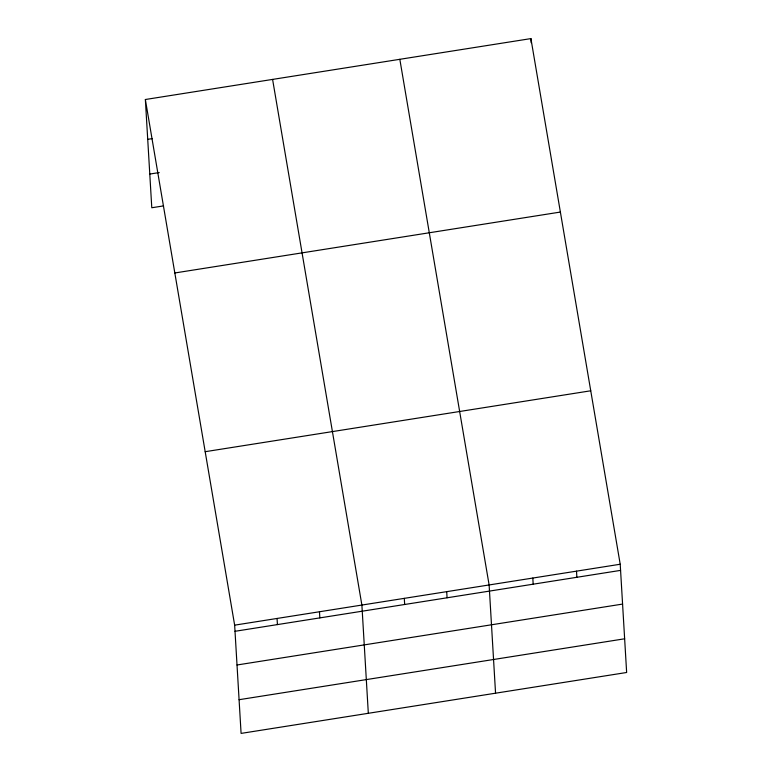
<?xml version="1.0" encoding="UTF-8"?>
<svg xmlns="http://www.w3.org/2000/svg" width="772" height="772" viewBox="0 0 772 772"><rect width="100%" height="100%" fill="white"/><g stroke="black" fill="none" stroke-linecap="round" stroke-linejoin="round"><path stroke-width="1.16" d="M145.358 99.511L530.914 38.6L620.215 564.245L626.642 672.489L241.086 733.4L234.649 625.156L145.358 99.511L151.785 207.755L163.567 205.892M147.722 139.336L152.441 138.593M149.787 174.057L159.215 172.571M174.829 272.97L560.385 212.059M205.188 451.697L590.744 390.786M234.649 625.156L620.215 564.245M235.016 631.293L620.572 570.383M237.023 664.991L622.579 604.08M239.079 699.702L624.644 638.791M399.828 59.309L489.12 584.954L495.556 693.198M272.593 79.41L361.885 605.055L368.321 713.299M576.51 571.155L576.877 577.282M530.914 38.6L531.155 42.692M532.815 578.054L533.182 584.192M446.708 591.661L447.075 597.789M404.296 598.358L404.663 604.495M319.473 611.752L319.84 617.889M277.061 618.459L277.428 624.596"/></g></svg>
